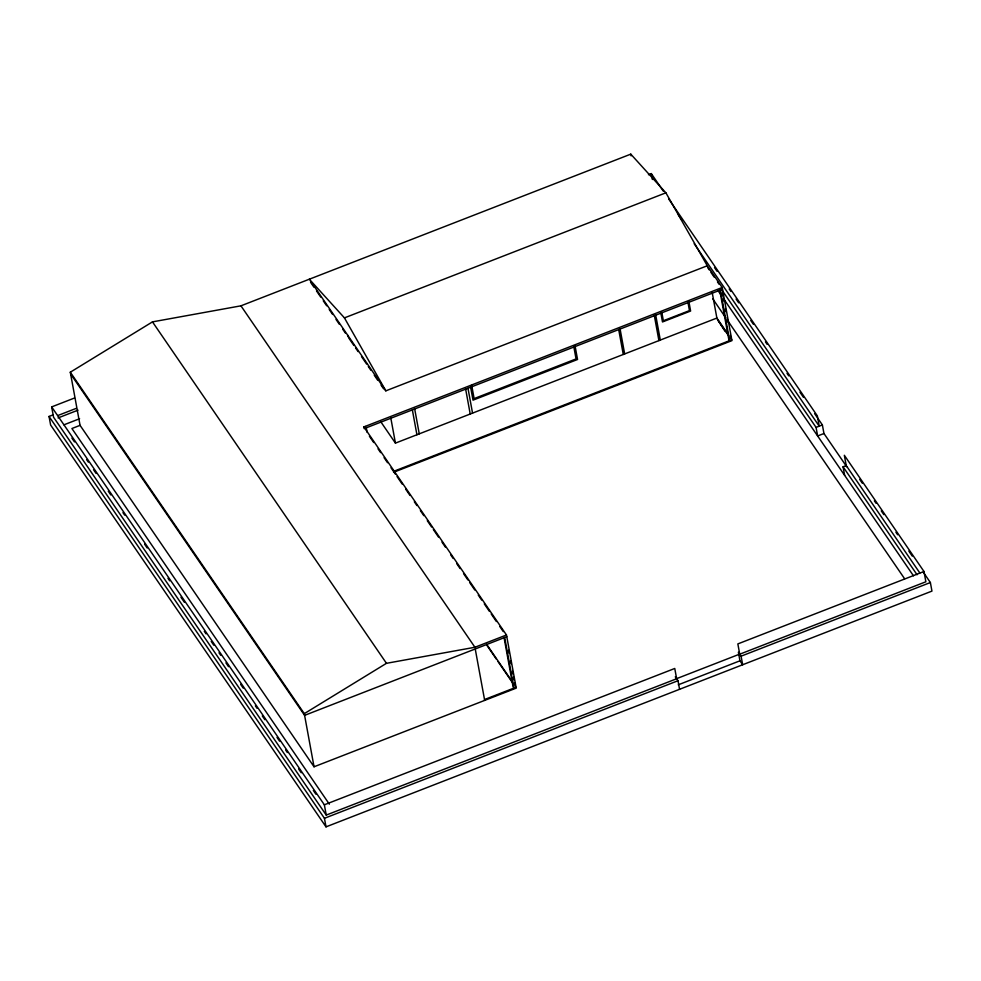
<?xml version="1.0" encoding="UTF-8"?>
<svg xmlns="http://www.w3.org/2000/svg" width="981" height="981" viewBox="0 0 981 981"><rect width="100%" height="100%" fill="white"/><g stroke="black" fill="none" stroke-linecap="round" stroke-linejoin="round"><path stroke-width="1.47" d="M722.175 287.507L363.877 426.907L506.478 634.989L516.227 688.122L314.043 766.786L80.062 425.349L70.301 372.216L152.472 321.878L240.934 305.827L630.783 154.14L665.891 192.816L707.276 265.765L722.175 287.507L731.924 340.64L393.577 472.29M314.043 766.786L304.294 713.653L386.465 663.315L474.927 647.264L506.478 634.989M51.662 406.907L324.355 804.8L674.756 668.466L676.645 678.754L326.244 815.088L53.55 417.183L51.662 406.907L74.507 398.016M648.441 174.716L651.298 173.6L663.401 191.27M923.489 572.463L930.38 582.53L931.95 591.102L326.011 826.86L50.62 425.018L49.05 416.447L53.33 414.779M57.842 415.527L76.395 408.304M58.063 417.931L78.026 410.156M63.912 424.834L79.596 418.728M707.276 265.765L385.827 390.843L309.334 279.217L344.441 317.881L665.891 192.816M80.062 425.349L71.907 428.525L329.358 804.187M380.812 421.793L395.429 443.118L716.878 318.052L728.405 334.864M394.129 471.15L731.777 339.782M721.219 288.99L816.069 427.397L822.385 424.945L823.954 433.516L846.738 466.748M823.954 433.516L817.639 435.969L816.069 427.397M844.641 475.368L843.071 466.797L846.223 465.57L919.81 572.941M506.785 636.694L304.613 715.357L70.62 373.933M484.516 699.539L516.067 687.264M923.979 571.494L737.847 643.916L739.735 654.204L925.868 581.782L923.979 571.494L844.334 455.282L846.223 465.57M676.792 678.582L739.539 654.168M49.05 416.447L324.441 818.289L677.994 680.728L679.563 689.3M741.084 656.179L742.654 664.75L739.956 660.802L738.386 652.23L741.084 656.179L930.38 582.53M678.263 684.812L739.956 660.802M668.588 198.836L817.345 415.883L819.221 426.171L694.192 243.729M678.288 214.68L681.734 219.719M714.524 267.555L717.111 271.345M729.19 288.966L730.919 291.48M736.093 299.033L738.681 302.81M750.759 320.444L753.359 324.221M765.438 341.842L767.154 344.368M787.007 373.32L788.736 375.846M799.944 392.204L803.402 397.244M814.61 413.614L822.385 424.945M859.724 479.427L862.311 483.204M874.365 500.8L876.094 503.314M881.257 510.856L883.844 514.633M895.911 532.229L897.64 534.743M908.835 551.089L912.281 556.117M707.595 267.482L709.238 269.885M710.894 272.289L714.18 277.096M717.479 281.89L719.122 284.294M721.587 287.899L722.494 289.211L364.184 428.623L363.877 426.907M843.071 466.797L917.063 574.768M717.626 290.02L721.93 296.311M723.659 298.825L913.47 575.798M712.819 298.911L725.781 317.819M727.51 320.346L904.617 578.765M727.792 334.607L717.859 320.113L724.947 331.124M675.296 676.78L677.994 680.728M310.548 282.246L313.945 287.2M316.495 290.916L320.738 297.108M323.276 300.824L326.673 305.778M329.224 309.493L332.62 314.447M336.017 319.401L339.414 324.355M342.81 329.309L345.349 333.025M348.745 337.979L353.847 345.422M355.551 347.899L358.102 351.627M361.499 356.581L366.6 364.025M368.292 366.502L370.843 370.229M374.252 375.183L377.648 380.15M381.045 385.104L383.596 388.832M369.408 436.238L373.724 442.541M378.041 448.844L380.64 452.621M384.086 457.661L387.544 462.713M391.002 467.753L395.318 474.056M397.047 476.57L402.235 484.136M405.693 489.176L410.009 495.479M414.325 501.781L416.913 505.558M420.371 510.598L423.829 515.65M427.287 520.69L431.603 526.993M433.332 529.507L438.507 537.073M441.965 542.113L445.423 547.153M450.61 554.719L453.197 558.496M456.656 563.548L460.101 568.588M463.559 573.627L467.876 579.93M469.605 582.444L474.792 590.01M478.25 595.05L481.696 600.09M484.295 603.879L489.47 611.433M491.199 613.959L496.386 621.525M499.844 626.565L503.29 631.605M486.662 644.358L512.572 682.175M486.846 645.253L496.349 659.122M498.078 661.635L511.898 681.82M240.934 305.827L474.927 647.264M152.472 321.878L386.465 663.315M70.301 372.216L304.294 713.653M71.907 438.127L74.507 441.916M86.61 459.599L88.351 462.125M93.538 469.703L96.138 473.492M108.253 491.162L110.841 494.951M122.956 512.634L124.697 515.16M144.599 544.197L147.187 547.987M167.959 578.287L169.688 580.813M180.933 597.233L184.403 602.285M204.306 631.323L206.035 633.849M211.222 641.427L213.821 645.216M219.008 652.794L220.75 655.32M225.937 662.886L228.536 666.675M240.652 684.358L243.239 688.147M255.354 705.83L257.096 708.343M262.283 715.922L264.882 719.711M276.998 737.393L279.585 741.182M285.643 750.024L287.372 752.537M298.629 768.957L301.228 772.746M313.331 790.428L315.931 794.218M344.441 317.881L385.827 390.843M722.408 292.363L722.96 295.342M723.5 298.31L724.052 301.29M725.413 308.721L725.965 311.7M727.326 319.132L727.865 322.111M730.33 335.49L730.87 338.47M720.385 290.033L729.668 340.603L728.773 339.291L719.76 290.204M712.243 292.767L717.037 318.911M688.772 300.995L690.612 311.026L662.494 321.964L660.654 311.933M687.902 302.074L689.459 310.597L663.352 320.75L661.783 312.24M651.298 173.6L652.377 179.474M630.783 154.14L631.102 155.856M655.713 315.06L660.299 340.064M654.29 315.392L658.913 340.603M620.041 328.721L624.664 353.933M618.68 329.469L623.278 354.472M575.074 345.974L577.551 359.487L473.014 400.162L470.524 386.649M573.897 347.188L576.055 358.923L474.117 398.593L471.702 385.386M467.998 388.329L472.548 413.111M465.546 388.562L470.218 414.019M508.612 650.256L509.164 653.236M510.525 660.667L511.076 663.647M512.438 671.078L512.989 674.057M513.529 677.025L514.081 680.005M514.62 682.984L515.172 685.952M504.688 637.515L513.97 688.086L513.063 686.774L504.062 637.687M475.233 648.968L484.675 700.397M414.583 408.39L419.255 433.847M412.376 409.96L416.925 434.755M390.781 417.832L395.429 443.118M366.293 427.802L367.115 432.265M365.386 426.49L365.938 429.47M347.581 335.024L347.899 336.741M324.355 804.8L326.244 815.088M324.441 818.289L326.011 826.86"/></g></svg>
